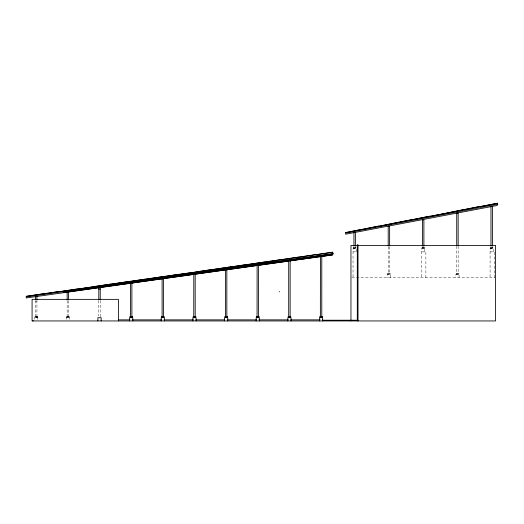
<?xml version="1.0" encoding="UTF-8"?>
<svg xmlns="http://www.w3.org/2000/svg" width="524" height="524" viewBox="0 0 524 524"><rect width="100%" height="100%" fill="white"/><g stroke="black" fill="none" stroke-linecap="round" stroke-linejoin="round"><path stroke-width="0.39" stroke-dasharray="2.62 1.97" d="M67.799 316.837L67.799 317.708L67.806 316.791M354.728 248.651L354.709 248.003M492.842 247.734L492.73 248.651M388.854 273.672L388.847 274.543M457.367 273.672L457.367 274.543M492.861 247.8L492.868 248.651M353.497 247.734L353.615 248.651M490.628 247.734L490.51 248.651M491.761 248.651L491.761 247.734L491.623 248.651M353.038 251.887L356.634 251.887M421.558 251.887L425.874 251.887L425.874 277.779M490.078 251.887L494.387 251.887L494.387 277.779M387.537 273.692L390.256 273.692M456.057 273.692L458.775 273.692M351.774 277.779L494.735 277.779M35.501 301.457L36.935 301.457M493.313 251.887L493.313 248.651L490.078 248.651L490.078 277.779M493.032 247.78L490.313 247.8M492.409 246.149L492.409 247.78M490.981 246.149L490.981 247.78M490.647 247.734L490.647 248.651M459.05 277.779L459.05 274.543L455.815 274.543L455.815 277.779M458.605 273.626L458.605 274.543M458.474 273.626L458.474 274.543M458.153 246.149L458.153 273.672M457.498 273.626L457.504 274.543M456.725 246.149L456.725 273.672M456.384 273.626L456.391 274.543M456.26 273.626L456.253 274.543M424.794 251.887L424.794 248.651L421.558 248.651L421.558 277.779M424.519 247.78L421.8 247.8M424.342 247.734L424.348 248.651M424.217 247.734L424.217 248.651M423.89 246.142L423.89 247.78M423.241 248.651L423.241 247.734L423.11 248.651M422.462 246.142L422.462 247.78M422.128 248.651L422.128 247.734L421.997 248.651M390.537 277.779L390.537 274.543L387.301 274.543L387.301 277.779M390.085 273.626L390.092 274.543M389.954 273.626L389.954 274.543M389.633 246.673L389.633 273.672M388.985 273.626L388.985 274.543M388.205 246.673L388.205 273.672M387.871 273.626L387.871 274.543M387.74 273.626L387.74 274.543M356.274 251.887L356.274 248.651L353.038 248.651L353.038 277.779M355.999 247.78L353.281 247.8M355.829 247.734L355.829 248.651M355.698 247.734L355.698 248.651M355.377 246.156L355.377 247.78M354.591 247.734L354.591 248.651M353.949 246.156L353.949 247.78M353.484 247.734L353.477 248.651M100.235 300.501L100.235 316.837M98.807 300.501L98.807 316.018M69.482 319.326L69.482 317.708L66.247 317.708L66.247 319.326M69.037 316.791L69.037 317.708M68.906 316.791L68.906 317.708M68.585 300.606L68.585 316.837M67.93 316.791L67.937 317.708M67.157 300.606L67.157 316.837M66.817 316.791L66.823 317.708M66.692 316.791L66.686 317.708M37.833 319.326L37.833 317.708L34.597 317.708L34.597 319.326M37.387 316.791L37.387 317.708M37.276 316.837L37.256 317.708M36.935 300.285L36.935 316.837M36.28 316.791L36.28 317.708M35.501 300.514L35.501 316.837M35.167 316.791L35.174 317.708M35.036 316.791L35.036 317.708M36.169 316.837L36.149 317.708L36.149 316.837M37.558 316.837L34.839 316.856L37.558 316.856M69.207 316.837L66.489 316.837L69.207 316.856"/><path stroke-width="0.79" d="M332.34 254.946L333.257 253.721L63.614 291.436L63.614 292.523L332.34 254.946L321.815 256.419M345.617 232.538L362.189 229.322L345.65 232.715M362.543 229.257L379.114 226.041L362.575 229.427M396.033 222.752L379.494 226.145L412.958 219.471L396.386 222.687M413.305 219.405L429.876 216.189L413.338 219.582M446.834 213.085L430.263 216.301L446.828 213.085M464.067 209.554L480.646 206.338L464.107 209.731M497.597 203.233L481.025 206.449L497.597 203.233M26.2 296.276L42.909 293.872L26.226 296.453M43.263 293.82L59.972 291.416L43.289 293.997M77.035 288.966L60.345 291.547L94.117 286.694M94.444 286.464L111.153 284.06L94.471 286.641M111.507 284.015L128.216 281.611L111.533 284.191M128.57 281.558L145.279 279.154L128.596 281.735M145.633 279.109L162.342 276.705L145.659 279.285M162.689 276.652L179.404 274.255L162.715 276.836M196.814 271.753L213.523 269.349L196.841 271.93M213.877 269.297L230.586 266.893L213.903 269.474M230.94 266.847L247.649 264.443L230.966 267.024M248.003 264.391L264.712 261.993L248.029 264.574M265.065 261.941L281.774 259.537L265.092 262.118M282.122 259.491L298.837 257.088L282.148 259.668M299.184 257.035L315.893 254.631L299.211 257.212M316.247 254.585L332.956 252.182L316.273 254.762M94.117 286.694L77.414 289.091M179.778 274.38L196.487 271.976L179.758 274.203M65.932 291.292L26.239 296.872L26.239 297.966L288.613 261.09M67.557 291.069L95.905 287.08M97.53 286.851L144.513 280.248M146.131 280.019L333.257 253.721M290.237 260.86L320.197 256.649M288.763 260.513L290.093 260.513M225.464 269.591L226.794 269.591M98.807 289.065L100.235 289.065M35.501 299.702L35.501 296.44L35.933 296.44M36.484 296.44L36.929 296.44M118.247 319.863L129.913 319.863M132.14 319.863L161.765 319.863M164.019 319.863L193.435 319.863M195.891 319.863L224.665 319.863M227.763 319.863L256.524 319.863M258.817 319.863L288.239 319.863M290.696 319.863L320.243 319.863M322.692 319.863L322.568 320.943M322.568 320.223L358.016 320.223M32.331 320.812L33.412 320.812M279.344 291.744L279.698 291.809M322.581 320.812L322.692 317.708L319.457 317.708L319.457 320.943M492.409 245.337L492.409 206.345L490.981 206.345L490.981 245.337M458.153 245.343L458.153 212.967L456.725 212.967L456.725 245.343M423.89 245.324L423.89 220.008L422.462 220.008L422.462 245.324M389.633 245.861L389.633 226.224L388.205 226.224L388.205 245.861M358.016 244.695L358.016 320.943M357.296 244.695L357.296 320.943M355.377 245.35L355.377 232.401L353.949 232.401L353.949 245.35M350.962 320.943L350.962 245.409L495.547 245.409L495.547 320.943L32.082 320.943L32.082 299.361L118.398 299.361L118.398 320.943M321.788 316.837L321.788 256.38L320.413 256.38L320.361 316.837M291.043 320.943L291.043 317.708L287.807 317.708L287.807 320.943M290.139 260.513L290.139 316.837M288.711 260.513L288.711 316.837M259.393 320.943L259.393 317.708L256.157 317.708L256.157 320.943M258.489 316.837L258.489 265.105L257.114 265.105L257.061 316.837M227.744 320.943L227.744 317.708L224.501 317.708L224.501 320.943M226.84 269.591L226.84 316.837M225.412 269.591L225.412 316.837M196.087 320.943L196.087 317.708L192.852 317.708L192.852 320.943M195.19 316.837L195.19 273.98L193.814 273.98L193.756 316.837M164.438 320.943L164.438 317.708L161.202 317.708L161.202 320.943M163.534 316.837L163.534 278.65L162.106 278.65L162.106 316.837M132.788 320.943L132.788 317.708L129.552 317.708L129.552 320.943M131.884 316.837L131.884 282.659L130.456 282.659L130.456 316.837M101.139 320.943L101.139 317.708L97.896 317.708L97.896 320.943M100.235 299.702L100.235 287.466L98.807 287.466L98.807 299.702M68.585 299.793L68.585 291.685L67.157 291.685L67.157 299.793M36.935 299.499L36.929 296.348L35.56 296.44M497.8 204.242L496.955 205.513L345.67 234.208L345.611 233.121L497.8 204.242M463.72 209.626L447.182 213.013L463.72 209.626M132.507 316.837L129.788 316.856L132.507 316.856M164.163 316.837L161.438 316.837L164.163 316.856M195.812 316.837L193.094 316.837L195.812 316.856M227.462 316.837L224.744 316.837L227.462 316.856M259.111 316.837L256.393 316.837L259.111 316.856M290.761 316.837L288.043 316.837L290.761 316.856M322.417 316.837L319.699 316.837L322.417 316.856"/></g></svg>
